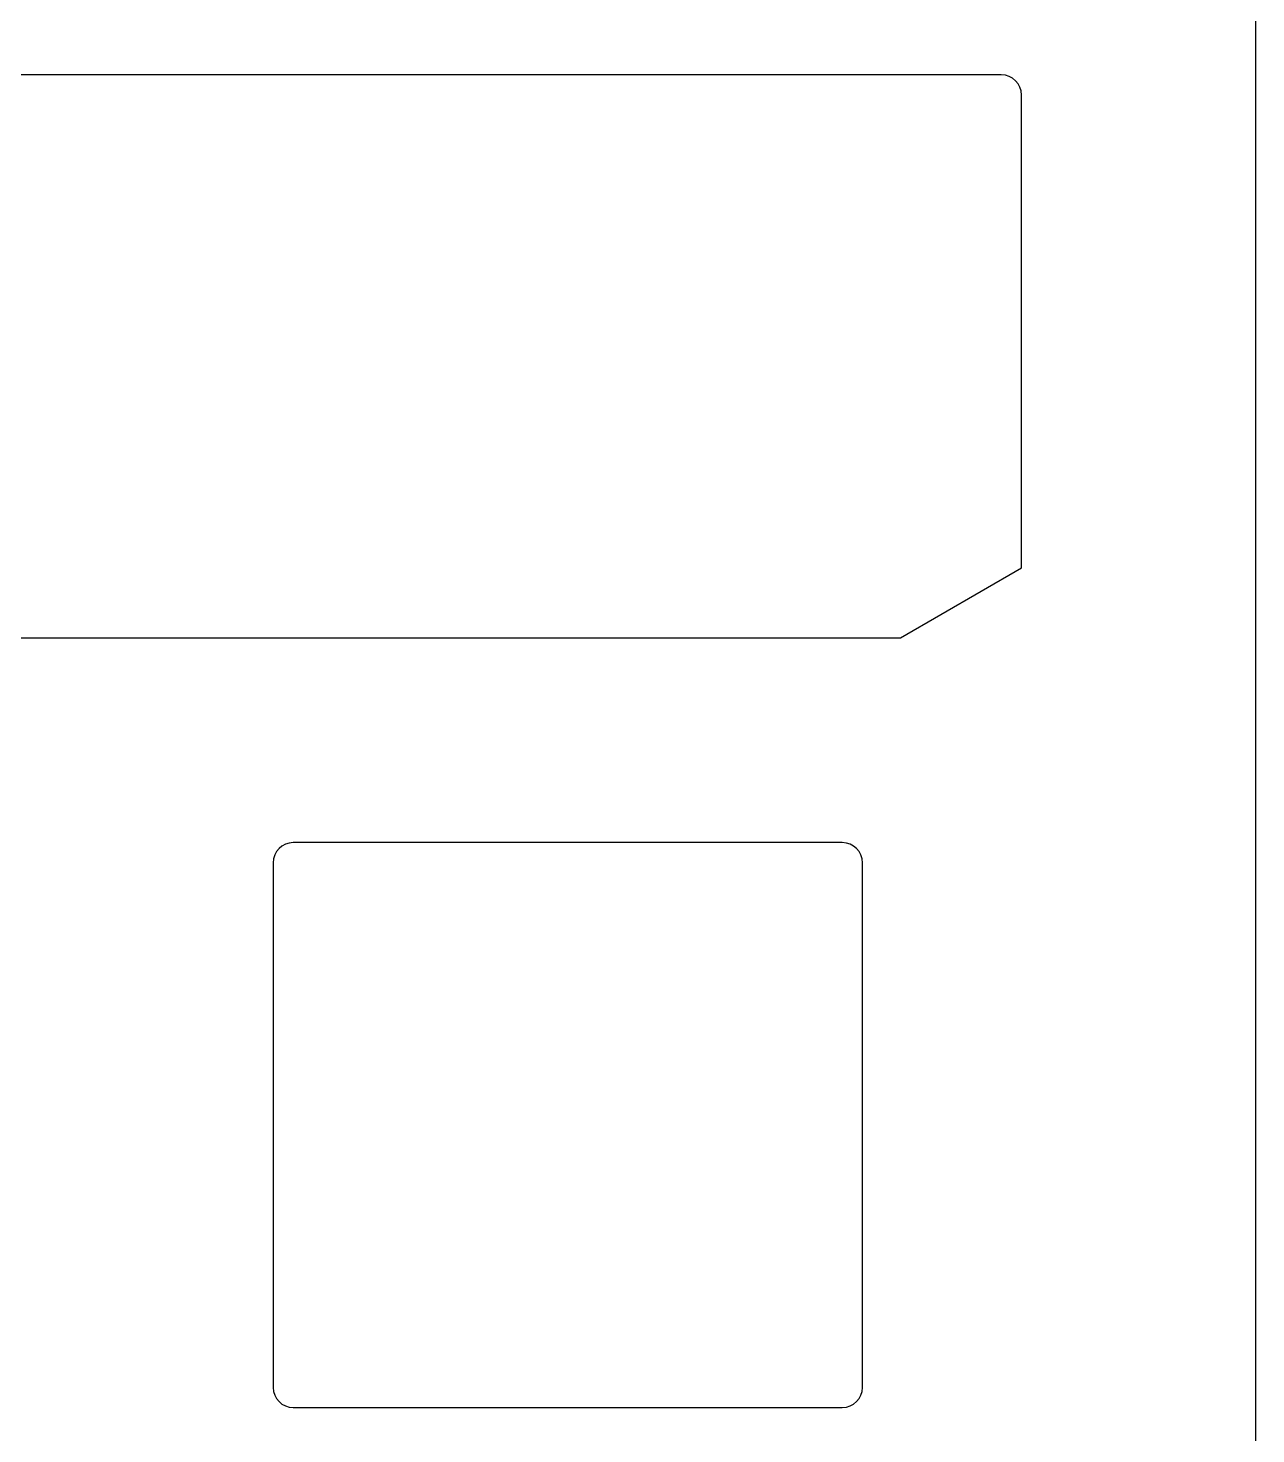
# Model space of a CAD drawing. Header units: millimetres. Extents: x -10 to 277, y -95 to 18.
# Drawn here: x 246.18 to 276.6, y -64.8 to -29.97 of the extents above; entities that cross this region are included whole.
import ezdxf

# ---------------------------------------------------------------- set-up
doc = ezdxf.new("R2010")
doc.units = ezdxf.units.MM
doc.header["$MEASUREMENT"] = 0
doc.layers.get('0').update_dxf_attribs({"linetype": 'CONTINUOUS'})
doc.layers.add('BLACK', color=7, linetype='CONTINUOUS')
doc.layers.add('Edge.Cuts', color=53, linetype='CONTINUOUS')

msp = doc.modelspace()

# ---------------------------------------------------------------- linework, layer by layer
msp.add_lwpolyline([(238.79375, -31.625), (238.79375, -43.343), (241.79375, -45.075), (267.79375, -45.075), (270.79375, -43.343), (270.79375, -31.625, 0.414213562), (270.29375, -31.125), (239.29375, -31.125, 0.414212391)], format="xyb", close=True)
at = {"layer": 'BLACK', "linetype": 'Continuous'}
for p, q in [((266.353712, -50.152003), (252.753712, -50.152003)), ((252.253712, -50.652003), (252.253712, -63.652003)), ((266.853712, -63.652003), (266.853712, -50.652003)), ((252.753712, -64.152003), (266.353712, -64.152003))]:
    msp.add_line(p, q, dxfattribs=at)
at = {"layer": 'BLACK'}
for centre, start, end in [((252.753712, -50.652003), 90, 180), ((266.353712, -50.652003), 0, 90), ((252.753712, -63.652003), 180, 270), ((266.353712, -63.652003), 270, 0)]:
    msp.add_arc(centre, 0.5, start, end, dxfattribs=at)
at = {"layer": 'Edge.Cuts', "linetype": 'Continuous'}
msp.add_line((276.6, -93.226), (276.6, 16.026), dxfattribs=at)

doc.saveas('drawing.dxf')
